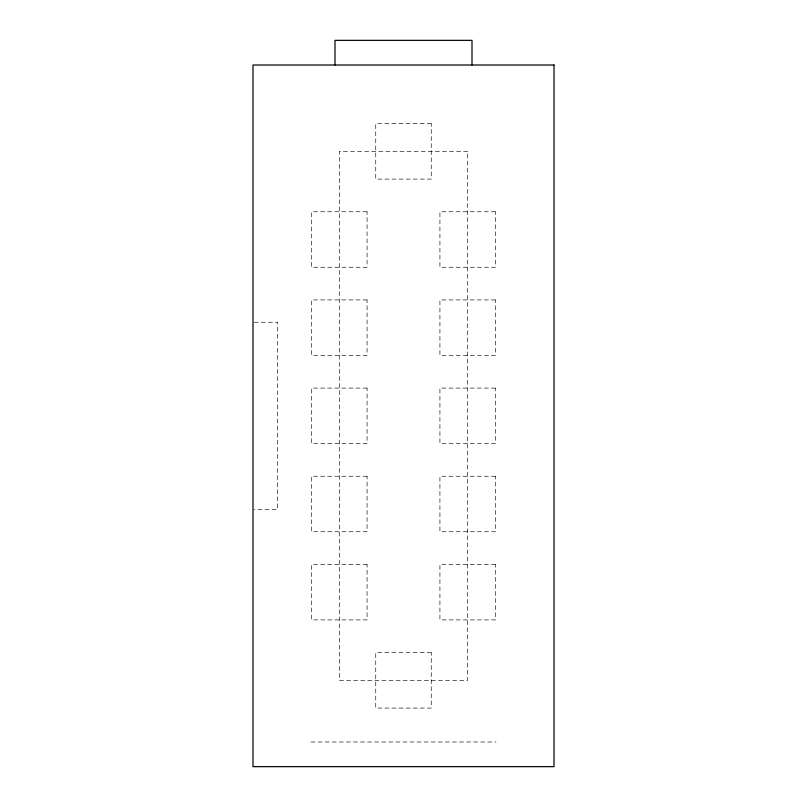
<?xml version="1.0" encoding="UTF-8"?>
<svg xmlns="http://www.w3.org/2000/svg" width="807" height="807" viewBox="0 0 807 807"><rect width="100%" height="100%" fill="white"/><g stroke="black" fill="none" stroke-linecap="round" stroke-linejoin="round"><path stroke-width="0.61" stroke-dasharray="4.04 3.03" d="M254.235 322.245L277.658 322.245L277.658 509.419L254.235 509.419M311.008 741.986L495.992 741.986M431.251 123.592L375.749 123.592L375.749 179.093L431.251 179.093L431.251 123.592M467.677 151.343L339.323 151.343L339.323 680.321L467.677 680.321L467.677 151.343M367.074 211.757L311.573 211.757L311.573 267.258L367.074 267.258L367.074 211.757M495.427 211.757L439.926 211.757L439.926 267.258L495.427 267.258L495.427 211.757M367.074 299.922L311.573 299.922L311.573 355.413L367.074 355.413L367.074 299.922M495.427 299.922L439.926 299.922L439.926 355.413L495.427 355.413L495.427 299.922M367.074 388.086L311.573 388.086L311.573 443.578L367.074 443.578L367.074 388.086M495.427 388.086L439.926 388.086L439.926 443.578L495.427 443.578L495.427 388.086M367.074 476.251L311.573 476.251L311.573 531.742L367.074 531.742L367.074 476.251M495.427 476.251L439.926 476.251L439.926 531.742L495.427 531.742L495.427 476.251M367.074 564.416L311.573 564.416L311.573 619.907L367.074 619.907L367.074 564.416M495.427 564.416L439.926 564.416L439.926 619.907L495.427 619.907L495.427 564.416M431.251 652.57L375.749 652.57L375.749 708.072L431.251 708.072L431.251 652.57"/><path stroke-width="1.21" d="M472.004 65.014L472.004 40.35L334.996 40.35L334.996 65.014M554.006 65.014L252.995 65.014L252.995 766.65L554.006 766.65L554.006 65.014"/></g></svg>
